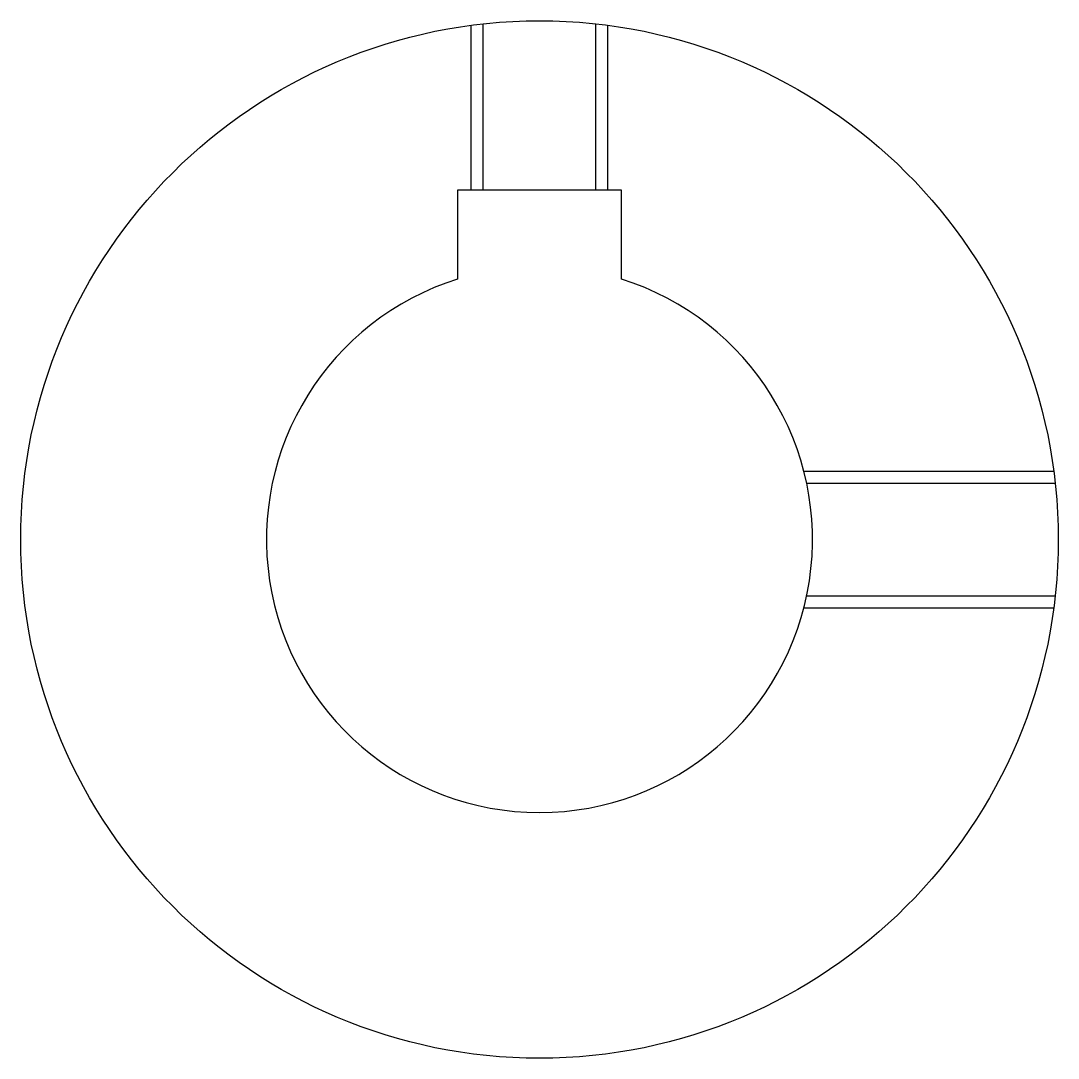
# Model space of a CAD drawing. Header units: metres. Extents: x 143 to 361, y 119 to 169.
# Drawn here: x 322.98 to 360.98, y 124.51 to 162.51 of the extents above.
import ezdxf

# ---------------------------------------------------------------- set-up
doc = ezdxf.new("R2010")
doc.units = ezdxf.units.M

msp = doc.modelspace()

# ---------------------------------------------------------------- linework, layer by layer
at = {"color": 4}
for points in [[(339.478271, 156.310867), (339.478271, 162.345673)], [(339.913269, 156.310867), (339.913269, 162.398315)], [(344.043274, 156.310867), (344.043274, 162.398315)], [(344.478271, 156.310867), (344.478271, 162.345673)], [(344.978271, 153.050262), (344.978271, 156.310867), (338.978271, 156.310867), (338.978271, 153.050262)], [(351.660706, 146.010864), (360.813049, 146.010864)], [(351.762726, 145.575867), (360.865723, 145.575867)], [(351.762726, 141.445862), (360.865723, 141.445862)], [(351.660706, 141.010864), (360.813049, 141.010864)]]:
    msp.add_lwpolyline(points, dxfattribs=at)
msp.add_circle((341.978271, 143.510864), 19, dxfattribs=at)
msp.add_arc((341.978271, 143.510864), 10, 107.4576027, 72.5423973, dxfattribs=at)

doc.saveas('drawing.dxf')
